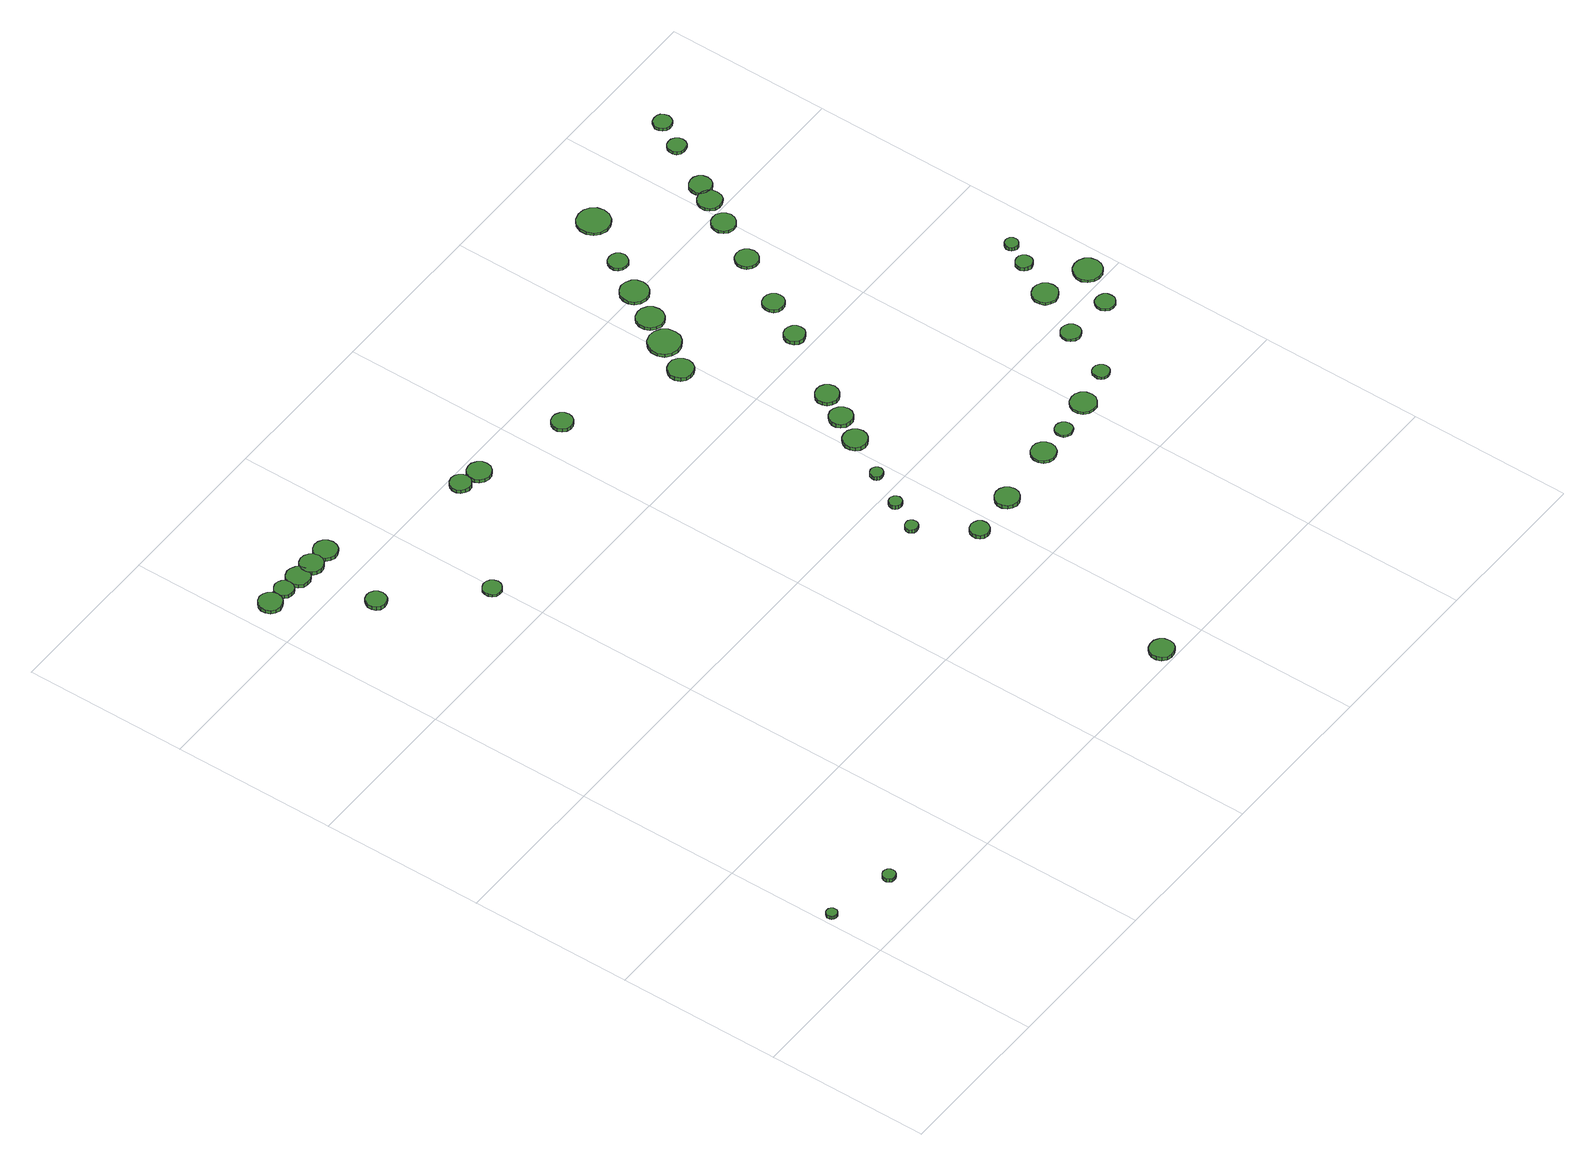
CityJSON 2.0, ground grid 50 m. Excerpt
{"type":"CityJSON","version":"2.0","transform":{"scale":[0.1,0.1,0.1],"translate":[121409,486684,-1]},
"CityObjects":{
"tree1":{"type":"SolitaryVegetationObject","attributes":{"function":"something"},"geometry":[{"type":"MultiSurface","lod":"1","boundaries":[[[0,1,2,3,4,5,6,7,8,9,10,11,12,13,14]],[[15,16,17,18,19,20,21,22,23,24,25,26,27,28,29]],[[0,29,28,1]],[[1,28,27,2]],[[2,27,26,3]],[[3,26,25,4]],[[4,25,24,5]],[[5,24,23,6]],[[6,23,22,7]],[[7,22,21,8]],[[8,21,20,9]],[[9,20,19,10]],[[10,19,18,11]],[[11,18,17,12]],[[12,17,16,13]],[[13,16,15,14]],[[14,15,29,0]]]}]},
"tree2":{"type":"SolitaryVegetationObject","attributes":{"function":"something"},"geometry":[{"type":"MultiSurface","lod":"1","boundaries":[[[30,31,32,33,34,35,36,37,38,39,40,41,42,43,44]],[[45,46,47,48,49,50,51,52,53,54,55,56,57,58,59]],[[30,59,58,31]],[[31,58,57,32]],[[32,57,56,33]],[[33,56,55,34]],[[34,55,54,35]],[[35,54,53,36]],[[36,53,52,37]],[[37,52,51,38]],[[38,51,50,39]],[[39,50,49,40]],[[40,49,48,41]],[[41,48,47,42]],[[42,47,46,43]],[[43,46,45,44]],[[44,45,59,30]]]}]},
"tree3":{"type":"SolitaryVegetationObject","attributes":{"function":"something"},"geometry":[{"type":"MultiSurface","lod":"1","boundaries":[[[60,61,62,63,64,65,66,67,68,69,70,71,72,73,74]],[[75,76,77,78,79,80,81,82,83,84,85,86,87,88,89]],[[60,89,88,61]],[[61,88,87,62]],[[62,87,86,63]],[[63,86,85,64]],[[64,85,84,65]],[[65,84,83,66]],[[66,83,82,67]],[[67,82,81,68]],[[68,81,80,69]],[[69,80,79,70]],[[70,79,78,71]],[[71,78,77,72]],[[72,77,76,73]],[[73,76,75,74]],[[74,75,89,60]]]}]},
"tree4":{"type":"SolitaryVegetationObject","attributes":{"function":"something"},"geometry":[{"type":"MultiSurface","lod":"1","boundaries":[[[90,91,92,93,94,95,96,97,98,99,100,101,102,103,104]],[[105,106,107,108,109,110,111,112,113,114,115,116,117,118,119]],[[90,119,118,91]],[[91,118,117,92]],[[92,117,116,93]],[[93,116,115,94]],[[94,115,114,95]],[[95,114,113,96]],[[96,113,112,97]],[[97,112,111,98]],[[98,111,110,99]],[[99,110,109,100]],[[100,109,108,101]],[[101,108,107,102]],[[102,107,106,103]],[[103,106,105,104]],[[104,105,119,90]]]}]},
"tree5":{"type":"SolitaryVegetationObject","attributes":{"function":"something"},"geometry":[{"type":"MultiSurface","lod":"1","boundaries":[[[120,121,122,123,124,125,126,127,128,129,130,131,132,133,134]],[[135,136,137,138,139,140,141,142,143,144,145,146,147,148,149]],[[120,149,148,121]],[[121,148,147,122]],[[122,147,146,123]],[[123,146,145,124]],[[124,145,144,125]],[[125,144,143,126]],[[126,143,142,127]],[[127,142,141,128]],[[128,141,140,129]],[[129,140,139,130]],[[130,139,138,131]],[[131,138,137,132]],[[132,137,136,133]],[[133,136,135,134]],[[134,135,149,120]]]}]},
"tree6":{"type":"SolitaryVegetationObject","attributes":{"function":"something"},"geometry":[{"type":"MultiSurface","lod":"1","boundaries":[[[150,151,152,153,154,155,156,157,158,159,160,161,162,163,164]],[[165,166,167,168,169,170,171,172,173,174,175,176,177,178,179]],[[150,179,178,151]],[[151,178,177,152]],[[152,177,176,153]],[[153,176,175,154]],[[154,175,174,155]],[[155,174,173,156]],[[156,173,172,157]],[[157,172,171,158]],[[158,171,170,159]],[[159,170,169,160]],[[160,169,168,161]],[[161,168,167,162]],[[162,167,166,163]],[[163,166,165,164]],[[164,165,179,150]]]}]},
"tree7":{"type":"SolitaryVegetationObject","attributes":{"function":"something"},"geometry":[{"type":"MultiSurface","lod":"1","boundaries":[[[180,181,182,183,184,185,186,187,188,189,190,191,192,193,194]],[[195,196,197,198,199,200,201,202,203,204,205,206,207,208,209]],[[180,209,208,181]],[[181,208,207,182]],[[182,207,206,183]],[[183,206,205,184]],[[184,205,204,185]],[[185,204,203,186]],[[186,203,202,187]],[[187,202,201,188]],[[188,201,200,189]],[[189,200,199,190]],[[190,199,198,191]],[[191,198,197,192]],[[192,197,196,193]],[[193,196,195,194]],[[194,195,209,180]]]}]},
"tree8":{"type":"SolitaryVegetationObject","attributes":{"function":"something"},"geometry":[{"type":"MultiSurface","lod":"1","boundaries":[[[210,211,212,213,214,215,216,217,218,219,220,221,222,223,224]],[[225,226,227,228,229,230,231,232,233,234,235,236,237,238,239]],[[210,239,238,211]],[[211,238,237,212]],[[212,237,236,213]],[[213,236,235,214]],[[214,235,234,215]],[[215,234,233,216]],[[216,233,232,217]],[[217,232,231,218]],[[218,231,230,219]],[[219,230,229,220]],[[220,229,228,221]],[[221,228,227,222]],[[222,227,226,223]],[[223,226,225,224]],[[224,225,239,210]]]}]},
"tree9":{"type":"SolitaryVegetationObject","attributes":{"function":"something"},"geometry":[{"type":"MultiSurface","lod":"1","boundaries":[[[240,241,242,243,244,245,246,247,248,249,250,251,252,253,254]],[[255,256,257,258,259,260,261,262,263,264,265,266,267,268,269]],[[240,269,268,241]],[[241,268,267,242]],[[242,267,266,243]],[[243,266,265,244]],[[244,265,264,245]],[[245,264,263,246]],[[246,263,262,247]],[[247,262,261,248]],[[248,261,260,249]],[[249,260,259,250]],[[250,259,258,251]],[[251,258,257,252]],[[252,257,256,253]],[[253,256,255,254]],[[254,255,269,240]]]}]},
"tree10":{"type":"SolitaryVegetationObject","attributes":{"function":"something"},"geometry":[{"type":"MultiSurface","lod":"1","boundaries":[[[270,271,272,273,274,275,276,277,278,279,280,281,282,283,284]],[[285,286,287,288,289,290,291,292,293,294,295,296,297,298,299]],[[270,299,298,271]],[[271,298,297,272]],[[272,297,296,273]],[[273,296,295,274]],[[274,295,294,275]],[[275,294,293,276]],[[276,293,292,277]],[[277,292,291,278]],[[278,291,290,279]],[[279,290,289,280]],[[280,289,288,281]],[[281,288,287,282]],[[282,287,286,283]],[[283,286,285,284]],[[284,285,299,270]]]}]},
"tree11":{"type":"SolitaryVegetationObject","attributes":{"function":"something"},"geometry":[{"type":"MultiSurface","lod":"1","boundaries":[[[300,301,302,303,304,305,306,307,308,309,310,311,312,313,314]],[[315,316,317,318,319,320,321,322,323,324,325,326,327,328,329]],[[300,329,328,301]],[[301,328,327,302]],[[302,327,326,303]],[[303,326,325,304]],[[304,325,324,305]],[[305,324,323,306]],[[306,323,322,307]],[[307,322,321,308]],[[308,321,320,309]],[[309,320,319,310]],[[310,319,318,311]],[[311,318,317,312]],[[312,317,316,313]],[[313,316,315,314]],[[314,315,329,300]]]}]},
"tree12":{"type":"SolitaryVegetationObject","attributes":{"function":"something"},"geometry":[{"type":"MultiSurface","lod":"1","boundaries":[[[330,331,332,333,334,335,336,337,338,339,340,341,342,343,344]],[[345,346,347,348,349,350,351,352,353,354,355,356,357,358,359]],[[330,359,358,331]],[[331,358,357,332]],[[332,357,356,333]],[[333,356,355,334]],[[334,355,354,335]],[[335,354,353,336]],[[336,353,352,337]],[[337,352,351,338]],[[338,351,350,339]],[[339,350,349,340]],[[340,349,348,341]],[[341,348,347,342]],[[342,347,346,343]],[[343,346,345,344]],[[344,345,359,330]]]}]},
"tree13":{"type":"SolitaryVegetationObject","attributes":{"function":"something"},"geometry":[{"type":"MultiSurface","lod":"1","boundaries":[[[360,361,362,363,364,365,366,367,368,369,370,371,372,373,374]],[[375,376,377,378,379,380,381,382,383,384,385,386,387,388,389]],[[360,389,388,361]],[[361,388,387,362]],[[362,387,386,363]],[[363,386,385,364]],[[364,385,384,365]],[[365,384,383,366]],[[366,383,382,367]],[[367,382,381,368]],[[368,381,380,369]],[[369,380,379,370]],[[370,379,378,371]],[[371,378,377,372]],[[372,377,376,373]],[[373,376,375,374]],[[374,375,389,360]]]}]},
"tree14":{"type":"SolitaryVegetationObject","attributes":{"function":"something"},"geometry":[{"type":"MultiSurface","lod":"1","boundaries":[[[390,391,392,393,394,395,396,397,398,399,400,401,402,403,404]],[[405,406,407,408,409,410,411,412,413,414,415,416,417,418,419]],[[390,419,418,391]],[[391,418,417,392]],[[392,417,416,393]],[[393,416,415,394]],[[394,415,414,395]],[[395,414,413,396]],[[396,413,412,397]],[[397,412,411,398]],[[398,411,410,399]],[[399,410,409,400]],[[400,409,408,401]],[[401,408,407,402]],[[402,407,406,403]],[[403,406,405,404]],[[404,405,419,390]]]}]},
"tree15":{"type":"SolitaryVegetationObject","attributes":{"function":"something"},"geometry":[{"type":"MultiSurface","lod":"1","boundaries":[[[420,421,422,423,424,425,426,427,428,429,430,431,432,433,434]],[[435,436,437,438,439,440,441,442,443,444,445,446,447,448,449]],[[420,449,448,421]],[[421,448,447,422]],[[422,447,446,423]],[[423,446,445,424]],[[424,445,444,425]],[[425,444,443,426]],[[426,443,442,427]],[[427,442,441,428]],[[428,441,440,429]],[[429,440,439,430]],[[430,439,438,431]],[[431,438,437,432]],[[432,437,436,433]],[[433,436,435,434]],[[434,435,449,420]]]}]},
"tree16":{"type":"SolitaryVegetationObject","attributes":{"function":"something"},"geometry":[{"type":"MultiSurface","lod":"1","boundaries":[[[450,451,452,453,454,455,456,457,458,459,460,461,462,463,464]],[[465,466,467,468,469,470,471,472,473,474,475,476,477,478,479]],[[450,479,478,451]],[[451,478,477,452]],[[452,477,476,453]],[[453,476,475,454]],[[454,475,474,455]],[[455,474,473,456]],[[456,473,472,457]],[[457,472,471,458]],[[458,471,470,459]],[[459,470,469,460]],[[460,469,468,461]],[[461,468,467,462]],[[462,467,466,463]],[[463,466,465,464]],[[464,465,479,450]]]}]},
"tree17":{"type":"SolitaryVegetationObject","attributes":{"function":"something"},"geometry":[{"type":"MultiSurface","lod":"1","boundaries":[[[480,481,482,483,484,485,486,487,488,489,490,491,492,493,494]],[[495,496,497,498,499,500,501,502,503,504,505,506,507,508,509]],[[480,509,508,481]],[[481,508,507,482]],[[482,507,506,483]],[[483,506,505,484]],[[484,505,504,485]],[[485,504,503,486]],[[486,503,502,487]],[[487,502,501,488]],[[488,501,500,489]],[[489,500,499,490]],[[490,499,498,491]],[[491,498,497,492]],[[492,497,496,493]],[[493,496,495,494]],[[494,495,509,480]]]}]},
"tree18":{"type":"SolitaryVegetationObject","attributes":{"function":"something"},"geometry":[{"type":"MultiSurface","lod":"1","boundaries":[[[510,511,512,513,514,515,516,517,518,519,520,521,522,523,524]],[[525,526,527,528,529,530,531,532,533,534,535,536,537,538,539]],[[510,539,538,511]],[[511,538,537,512]],[[512,537,536,513]],[[513,536,535,514]],[[514,535,534,515]],[[515,534,533,516]],[[516,533,532,517]],[[517,532,531,518]],[[518,531,530,519]],[[519,530,529,520]],[[520,529,528,521]],[[521,528,527,522]],[[522,527,526,523]],[[523,526,525,524]],[[524,525,539,510]]]}]},
"tree19":{"type":"SolitaryVegetationObject","attributes":{"function":"something"},"geometry":[{"type":"MultiSurface","lod":"1","boundaries":[[[540,541,542,543,544,545,546,547,548,549,550,551,552,553,554]],[[555,556,557,558,559,560,561,562,563,564,565,566,567,568,569]],[[540,569,568,541]],[[541,568,567,542]],[[542,567,566,543]],[[543,566,565,544]],[[544,565,564,545]],[[545,564,563,546]],[[546,563,562,547]],[[547,562,561,548]],[[548,561,560,549]],[[549,560,559,550]],[[550,559,558,551]],[[551,558,557,552]],[[552,557,556,553]],[[553,556,555,554]],[[554,555,569,540]]]}]},
"tree20":{"type":"SolitaryVegetationObject","attributes":{"function":"something"},"geometry":[{"type":"MultiSurface","lod":"1","boundaries":[[[570,571,572,573,574,575,576,577,578,579,580,581,582,583,584]],[[585,586,587,588,589,590,591,592,593,594,595,596,597,598,599]],[[570,599,598,571]],[[571,598,597,572]],[[572,597,596,573]],[[573,596,595,574]],[[574,595,594,575]],[[575,594,593,576]],[[576,593,592,577]],[[577,592,591,578]],[[578,591,590,579]],[[579,590,589,580]],[[580,589,588,581]],[[581,588,587,582]],[[582,587,586,583]],[[583,586,585,584]],[[584,585,599,570]]]}]},
"tree21":{"type":"SolitaryVegetationObject","attributes":{"function":"something"},"geometry":[{"type":"MultiSurface","lod":"1","boundaries":[[[600,601,602,603,604,605,606,607,608,609,610,611,612,613,614]],[[615,616,617,618,619,620,621,622,623,624,625,626,627,628,629]],[[600,629,628,601]],[[601,628,627,602]],[[602,627,626,603]],[[603,626,625,604]],[[604,625,624,605]],[[605,624,623,606]],[[606,623,622,607]],[[607,622,621,608]],[[608,621,620,609]],[[609,620,619,610]],[[610,619,618,611]],[[611,618,617,612]],[[612,617,616,613]],[[613,616,615,614]],[[614,615,629,600]]]}]},
"tree22":{"type":"SolitaryVegetationObject","attributes":{"function":"something"},"geometry":[{"type":"MultiSurface","lod":"1","boundaries":[[[630,631,632,633,634,635,636,637,638,639,640,641,642,643,644]],[[645,646,647,648,649,650,651,652,653,654,655,656,657,658,659]],[[630,659,658,631]],[[631,658,657,632]],[[632,657,656,633]],[[633,656,655,634]],[[634,655,654,635]],[[635,654,653,636]],[[636,653,652,637]],[[637,652,651,638]],[[638,651,650,639]],[[639,650,649,640]],[[640,649,648,641]],[[641,648,647,642]],[[642,647,646,643]],[[643,646,645,644]],[[644,645,659,630]]]}]},
"tree23":{"type":"SolitaryVegetationObject","attributes":{"function":"something"},"geometry":[{"type":"MultiSurface","lod":"1","boundaries":[[[660,661,662,663,664,665,666,667,668,669,670,671,672,673,674]],[[675,676,677,678,679,680,681,682,683,684,685,686,687,688,689]],[[660,689,688,661]],[[661,688,687,662]],[[662,687,686,663]],[[663,686,685,664]],[[664,685,684,665]],[[665,684,683,666]],[[666,683,682,667]],[[667,682,681,668]],[[668,681,680,669]],[[669,680,679,670]],[[670,679,678,671]],[[671,678,677,672]],[[672,677,676,673]],[[673,676,675,674]],[[674,675,689,660]]]}]},
"tree24":{"type":"SolitaryVegetationObject","attributes":{"function":"something"},"geometry":[{"type":"MultiSurface","lod":"1","boundaries":[[[690,691,692,693,694,695,696,697,698,699,700,701,702,703,704]],[[705,706,707,708,709,710,711,712,713,714,715,716,717,718,719]],[[690,719,718,691]],[[691,718,717,692]],[[692,717,716,693]],[[693,716,715,694]],[[694,715,714,695]],[[695,714,713,696]],[[696,713,712,697]],[[697,712,711,698]],[[698,711,710,699]],[[699,710,709,700]],[[700,709,708,701]],[[701,708,707,702]],[[702,707,706,703]],[[703,706,705,704]],[[704,705,719,690]]]}]},
"tree25":{"type":"SolitaryVegetationObject","attributes":{"function":"something"},"geometry":[{"type":"MultiSurface","lod":"1","boundaries":[[[720,721,722,723,724,725,726,727,728,729,730,731,732,733,734]],[[735,736,737,738,739,740,741,742,743,744,745,746,747,748,749]],[[720,749,748,721]],[[721,748,747,722]],[[722,747,746,723]],[[723,746,745,724]],[[724,745,744,725]],[[725,744,743,726]],[[726,743,742,727]],[[727,742,741,728]],[[728,741,740,729]],[[729,740,739,730]],[[730,739,738,731]],[[731,738,737,732]],[[732,737,736,733]],[[733,736,735,734]],[[734,735,749,720]]]}]},
"tree26":{"type":"SolitaryVegetationObject","attributes":{"function":"something"},"geometry":[{"type":"MultiSurface","lod":"1","boundaries":[[[750,751,752,753,754,755,756,757,758,759,760,761,762,763,764]],[[765,766,767,768,769,770,771,772,773,774,775,776,777,778,779]],[[750,779,778,751]],[[751,778,777,752]],[[752,777,776,753]],[[753,776,775,754]],[[754,775,774,755]],[[755,774,773,756]],[[756,773,772,757]],[[757,772,771,758]],[[758,771,770,759]],[[759,770,769,760]],[[760,769,768,761]],[[761,768,767,762]],[[762,767,766,763]],[[763,766,765,764]],[[764,765,779,750]]]}]},
"tree27":{"type":"SolitaryVegetationObject","attributes":{"function":"something"},"geometry":[{"type":"MultiSurface","lod":"1","boundaries":[[[780,781,782,783,784,785,786,787,788,789,790,791,792,793,794]],[[795,796,797,798,799,800,801,802,803,804,805,806,807,808,809]],[[780,809,808,781]],[[781,808,807,782]],[[782,807,806,783]],[[783,806,805,784]],[[784,805,804,785]],[[785,804,803,786]],[[786,803,802,787]],[[787,802,801,788]],[[788,801,800,789]],[[789,800,799,790]],[[790,799,798,791]],[[791,798,797,792]],[[792,797,796,793]],[[793,796,795,794]],[[794,795,809,780]]]}]},
"tree28":{"type":"SolitaryVegetationObject","attributes":{"function":"something"},"geometry":[{"type":"MultiSurface","lod":"1","boundaries":[[[810,811,812,813,814,815,816,817,818,819,820,821,822,823,824]],[[825,826,827,828,829,830,831,832,833,834,835,836,837,838,839]],[[810,839,838,811]],[[811,838,837,812]],[[812,837,836,813]],[[813,836,835,814]],[[814,835,834,815]],[[815,834,833,816]],[[816,833,832,817]],[[817,832,831,818]],[[818,831,830,819]],[[819,830,829,820]],[[820,829,828,821]],[[821,828,827,822]],[[822,827,826,823]],[[823,826,825,824]],[[824,825,839,810]]]}]},
"tree29":{"type":"SolitaryVegetationObject","attributes":{"function":"something"},"geometry":[{"type":"MultiSurface","lod":"1","boundaries":[[[840,841,842,843,844,845,846,847,848,849,850,851,852,853,854]],[[855,856,857,858,859,860,861,862,863,864,865,866,867,868,869]],[[840,869,868,841]],[[841,868,867,842]],[[842,867,866,843]],[[843,866,865,844]],[[844,865,864,845]],[[845,864,863,846]],[[846,863,862,847]],[[847,862,861,848]],[[848,861,860,849]],[[849,860,859,850]],[[850,859,858,851]],[[851,858,857,852]],[[852,857,856,853]],[[853,856,855,854]],[[854,855,869,840]]]}]},
"tree30":{"type":"SolitaryVegetationObject","attributes":{"function":"something"},"geometry":[{"type":"MultiSurface","lod":"1","boundaries":[[[870,871,872,873,874,875,876,877,878,879,880,881,882,883,884]],[[885,886,887,888,889,890,891,892,893,894,895,896,897,898,899]],[[870,899,898,871]],[[871,898,897,872]],[[872,897,896,873]],[[873,896,895,874]],[[874,895,894,875]],[[875,894,893,876]],[[876,893,892,877]],[[877,892,891,878]],[[878,891,890,879]],[[879,890,889,880]],[[880,889,888,881]],[[881,888,887,882]],[[882,887,886,883]],[[883,886,885,884]],[[884,885,899,870]]]}]},
"tree31":{"type":"SolitaryVegetationObject","attributes":{"function":"something"},"geometry":[{"type":"MultiSurface","lod":"1","boundaries":[[[900,901,902,903,904,905,906,907,908,909,910,911,912,913,914]],[[915,916,917,918,919,920,921,922,923,924,925,926,927,928,929]],[[900,929,928,901]],[[901,928,927,902]],[[902,927,926,903]],[[903,926,925,904]],[[904,925,924,905]],[[905,924,923,906]],[[906,923,922,907]],[[907,922,921,908]],[[908,921,920,909]],[[909,920,919,910]],[[910,919,918,911]],[[911,918,917,912]],[[912,917,916,913]],[[913,916,915,914]],[[914,915,929,900]]]}]},
"tree32":{"type":"SolitaryVegetationObject","attributes":{"function":"something"},"geometry":[{"type":"MultiSurface","lod":"1","boundaries":[[[930,931,932,933,934,935,936,937,938,939,940,941,942,943,944]],[[945,946,947,948,949,950,951,952,953,954,955,956,957,958,959]],[[930,959,958,931]],[[931,958,957,932]],[[932,957,956,933]],[[933,956,955,934]],[[934,955,954,935]],[[935,954,953,936]],[[936,953,952,937]],[[937,952,951,938]],[[938,951,950,939]],[[939,950,949,940]],[[940,949,948,941]],[[941,948,947,942]],[[942,947,946,943]],[[943,946,945,944]],[[944,945,959,930]]]}]},
"tree33":{"type":"SolitaryVegetationObject","attributes":{"function":"something"},"geometry":[{"type":"MultiSurface","lod":"1","boundaries":[[[960,961,962,963,964,965,966,967,968,969,970,971,972,973,974]],[[975,976,977,978,979,980,981,982,983,984,985,986,987,988,989]],[[960,989,988,961]],[[961,988,987,962]],[[962,987,986,963]],[[963,986,985,964]],[[964,985,984,965]],[[965,984,983,966]],[[966,983,982,967]],[[967,982,981,968]],[[968,981,980,969]],[[969,980,979,970]],[[970,979,978,971]],[[971,978,977,972]],[[972,977,976,973]],[[973,976,975,974]],[[974,975,989,960]]]}]},
"tree34":{"type":"SolitaryVegetationObject","attributes":{"function":"something"},"geometry":[{"type":"MultiSurface","lod":"1","boundaries":[[[990,991,992,993,994,995,996,997,998,999,1000,1001,1002,1003,1004]],[[1005,1006,1007,1008,1009,1010,1011,1012,1013,1014,1015,1016,1017,1018,1019]],[[990,1019,1018,991]],[[991,1018,1017,992]],[[992,1017,1016,993]],[[993,1016,1015,994]],[[994,1015,1014,995]],[[995,1014,1013,996]],[[996,1013,1012,997]],[[997,1012,1011,998]],[[998,1011,1010,999]],[[999,1010,1009,1000]],[[1000,1009,1008,1001]],[[1001,1008,1007,1002]],[[1002,1007,1006,1003]],[[1003,1006,1005,1004]],[[1004,1005,1019,990]]]}]},
"tree35":{"type":"SolitaryVegetationObject","attributes":{"function":"something"},"geometry":[{"type":"MultiSurface","lod":"1","boundaries":[[[1020,1021,1022,1023,1024,1025,1026,1027,1028,1029,1030,1031,1032,1033,1034]],[[1035,1036,1037,1038,1039,1040,1041,1042,1043,1044,1045,1046,1047,1048,1049]],[[1020,1049,1048,1021]],[[1021,1048,1047,1022]],[[1022,1047,1046,1023]],[[1023,1046,1045,1024]],[[1024,1045,1044,1025]],[[1025,1044,1043,1026]],[[1026,1043,1042,1027]],[[1027,1042,1041,1028]],[[1028,1041,1040,1029]],[[1029,1040,1039,1030]],[[1030,1039,1038,1031]],[[1031,1038,1037,1032]],[[1032,1037,1036,1033]],[[1033,1036,1035,1034]],[[1034,1035,1049,1020]]]}]},
"tree36":{"type":"SolitaryVegetationObject","attributes":{"function":"something"},"geometry":[{"type":"MultiSurface","lod":"1","boundaries":[[[1050,1051,1052,1053,1054,1055,1056,1057,1058,1059,1060,1061,1062,1063,1064]],[[1065,1066,1067,1068,1069,1070,1071,1072,1073,1074,1075,1076,1077,1078,1079]],[[1050,1079,1078,1051]],[[1051,1078,1077,1052]],[[1052,1077,1076,1053]],[[1053,1076,1075,1054]],[[1054,1075,1074,1055]],[[1055,1074,1073,1056]],[[1056,1073,1072,1057]],[[1057,1072,1071,1058]],[[1058,1071,1070,1059]],[[1059,1070,1069,1060]],[[1060,1069,1068,1061]],[[1061,1068,1067,1062]],[[1062,1067,1066,1063]],[[1063,1066,1065,1064]],[[1064,1065,1079,1050]]]}]},
"tree37":{"type":"SolitaryVegetationObject","attributes":{"function":"something"},"geometry":[{"type":"MultiSurface","lod":"1","boundaries":[[[1080,1081,1082,1083,1084,1085,1086,1087,1088,1089,1090,1091,1092,1093,1094]],[[1095,1096,1097,1098,1099,1100,1101,1102,1103,1104,1105,1106,1107,1108,1109]],[[1080,1109,1108,1081]],[[1081,1108,1107,1082]],[[1082,1107,1106,1083]],[[1083,1106,1105,1084]],[[1084,1105,1104,1085]],[[1085,1104,1103,1086]],[[1086,1103,1102,1087]],[[1087,1102,1101,1088]],[[1088,1101,1100,1089]],[[1089,1100,1099,1090]],[[1090,1099,1098,1091]],[[1091,1098,1097,1092]],[[1092,1097,1096,1093]],[[1093,1096,1095,1094]],[[1094,1095,1109,1080]]]}]},
"tree38":{"type":"SolitaryVegetationObject","attributes":{"function":"something"},"geometry":[{"type":"MultiSurface","lod":"1","boundaries":[[[1110,1111,1112,1113,1114,1115,1116,1117,1118,1119,1120,1121,1122,1123,1124]],[[1125,1126,1127,1128,1129,1130,1131,1132,1133,1134,1135,1136,1137,1138,1139]],[[1110,1139,1138,1111]],[[1111,1138,1137,1112]],[[1112,1137,1136,1113]],[[1113,1136,1135,1114]],[[1114,1135,1134,1115]],[[1115,1134,1133,1116]],[[1116,1133,1132,1117]],[[1117,1132,1131,1118]],[[1118,1131,1130,1119]],[[1119,1130,1129,1120]],[[1120,1129,1128,1121]],[[1121,1128,1127,1122]],[[1122,1127,1126,1123]],[[1123,1126,1125,1124]],[[1124,1125,1139,1110]]]}]},
"tree39":{"type":"SolitaryVegetationObject","attributes":{"function":"something"},"geometry":[{"type":"MultiSurface","lod":"1","boundaries":[[[1140,1141,1142,1143,1144,1145,1146,1147,1148,1149,1150,1151,1152,1153,1154]],[[1155,1156,1157,1158,1159,1160,1161,1162,1163,1164,1165,1166,1167,1168,1169]],[[1140,1169,1168,1141]],[[1141,1168,1167,1142]],[[1142,1167,1166,1143]],[[1143,1166,1165,1144]],[[1144,1165,1164,1145]],[[1145,1164,1163,1146]],[[1146,1163,1162,1147]],[[1147,1162,1161,1148]],[[1148,1161,1160,1149]],[[1149,1160,1159,1150]],[[1150,1159,1158,1151]],[[1151,1158,1157,1152]],[[1152,1157,1156,1153]],[[1153,1156,1155,1154]],[[1154,1155,1169,1140]]]}]},
"tree40":{"type":"SolitaryVegetationObject","attributes":{"function":"something"},"geometry":[{"type":"MultiSurface","lod":"1","boundaries":[[[1170,1171,1172,1173,1174,1175,1176,1177,1178,1179,1180,1181,1182,1183,1184]],[[1185,1186,1187,1188,1189,1190,1191,1192,1193,1194,1195,1196,1197,1198,1199]],[[1170,1199,1198,1171]],[[1171,1198,1197,1172]],[[1172,1197,1196,1173]],[[1173,1196,1195,1174]],[[1174,1195,1194,1175]],[[1175,1194,1193,1176]],[[1176,1193,1192,1177]],[[1177,1192,1191,1178]],[[1178,1191,1190,1179]],[[1179,1190,1189,1180]],[[1180,1189,1188,1181]],[[1181,1188,1187,1182]],[[1182,1187,1186,1183]],[[1183,1186,1185,1184]],[[1184,1185,1199,1170]]]}]},
"tree41":{"type":"SolitaryVegetationObject","attributes":{"function":"something"},"geometry":[{"type":"MultiSurface","lod":"1","boundaries":[[[1200,1201,1202,1203,1204,1205,1206,1207,1208,1209,1210,1211,1212,1213,1214]],[[1215,1216,1217,1218,1219,1220,1221,1222,1223,1224,1225,1226,1227,1228,1229]],[[1200,1229,1228,1201]],[[1201,1228,1227,1202]],[[1202,1227,1226,1203]],[[1203,1226,1225,1204]],[[1204,1225,1224,1205]],[[1205,1224,1223,1206]],[[1206,1223,1222,1207]],[[1207,1222,1221,1208]],[[1208,1221,1220,1209]],[[1209,1220,1219,1210]],[[1210,1219,1218,1211]],[[1211,1218,1217,1212]],[[1212,1217,1216,1213]],[[1213,1216,1215,1214]],[[1214,1215,1229,1200]]]}]},
"tree42":{"type":"SolitaryVegetationObject","attributes":{"function":"something"},"geometry":[{"type":"MultiSurface","lod":"1","boundaries":[[[1230,1231,1232,1233,1234,1235,1236,1237,1238,1239,1240,1241,1242,1243,1244]],[[1245,1246,1247,1248,1249,1250,1251,1252,1253,1254,1255,1256,1257,1258,1259]],[[1230,1259,1258,1231]],[[1231,1258,1257,1232]],[[1232,1257,1256,1233]],[[1233,1256,1255,1234]],[[1234,1255,1254,1235]],[[1235,1254,1253,1236]],[[1236,1253,1252,1237]],[[1237,1252,1251,1238]],[[1238,1251,1250,1239]],[[1239,1250,1249,1240]],[[1240,1249,1248,1241]],[[1241,1248,1247,1242]],[[1242,1247,1246,1243]],[[1243,1246,1245,1244]],[[1244,1245,1259,1230]]]}]},
"tree43":{"type":"SolitaryVegetationObject","attributes":{"function":"something"},"geometry":[{"type":"MultiSurface","lod":"1","boundaries":[[[1260,1261,1262,1263,1264,1265,1266,1267,1268,1269,1270,1271,1272,1273,1274]],[[1275,1276,1277,1278,1279,1280,1281,1282,1283,1284,1285,1286,1287,1288,1289]],[[1260,1289,1288,1261]],[[1261,1288,1287,1262]],[[1262,1287,1286,1263]],[[1263,1286,1285,1264]],[[1264,1285,1284,1265]],[[1265,1284,1283,1266]],[[1266,1283,1282,1267]],[[1267,1282,1281,1268]],[[1268,1281,1280,1269]],[[1269,1280,1279,1270]],[[1270,1279,1278,1271]],[[1271,1278,1277,1272]],[[1272,1277,1276,1273]],[[1273,1276,1275,1274]],[[1274,1275,1289,1260]]]}]},
"tree44":{"type":"SolitaryVegetationObject","attributes":{"function":"something"},"geometry":[{"type":"MultiSurface","lod":"1","boundaries":[[[1290,1291,1292,1293,1294,1295,1296,1297,1298,1299,1300,1301,1302,1303,1304]],[[1305,1306,1307,1308,1309,1310,1311,1312,1313,1314,1315,1316,1317,1318,1319]],[[1290,1319,1318,1291]],[[1291,1318,1317,1292]],[[1292,1317,1316,1293]],[[1293,1316,1315,1294]],[[1294,1315,1314,1295]],[[1295,1314,1313,1296]],[[1296,1313,1312,1297]],[[1297,1312,1311,1298]],[[1298,1311,1310,1299]],[[1299,1310,1309,1300]],[[1300,1309,1308,1301]],[[1301,1308,1307,1302]],[[1302,1307,1306,1303]],[[1303,1306,1305,1304]],[[1304,1305,1319,1290]]]}]},
"tree45":{"type":"SolitaryVegetationObject","attributes":{"function":"something"},"geometry":[{"type":"MultiSurface","lod":"1","boundaries":[[[1320,1321,1322,1323,1324,1325,1326,1327,1328,1329,1330,1331,1332,1333,1334]],[[1335,1336,1337,1338,1339,1340,1341,1342,1343,1344,1345,1346,1347,1348,1349]],[[1320,1349,1348,1321]],[[1321,1348,1347,1322]],[[1322,1347,1346,1323]],[[1323,1346,1345,1324]],[[1324,1345,1344,1325]],[[1325,1344,1343,1326]],[[1326,1343,1342,1327]],[[1327,1342,1341,1328]],[[1328,1341,1340,1329]],[[1329,1340,1339,1330]],[[1330,1339,1338,1331]],[[1331,1338,1337,1332]],[[1332,1337,1336,1333]],[[1333,1336,1335,1334]],[[1334,1335,1349,1320]]]}]}
},
"vertices":[
[38,178,31],[37,185,31],[33,191,31],[27,194,31],[20,195,31],[14,193,31],[9,188,31],[6,182,31],[6,175,31],[9,169,31],[14,164,31],[20,162,31],[27,163,31],[33,166,31],[37,172,31],[37,172,19],[33,166,19],[27,163,19],[20,162,19],[14,164,19],[9,169,19],[6,175,19],[6,182,19],[9,188,19],[14,193,19],[20,195,19],[27,194,19],[33,191,19],[37,185,19],[38,178,19],
[256,140,24],[254,148,24],[249,155,24],[242,159,24],[234,160,24],[227,157,24],[221,152,24],[217,144,24],[217,136,24],[221,129,24],[227,123,24],[234,121,24],[242,122,24],[249,126,24],[254,132,24],[254,132,12],[249,126,12],[242,122,12],[234,121,12],[227,123,12],[221,129,12],[217,136,12],[217,144,12],[221,152,12],[227,157,12],[234,160,12],[242,159,12],[249,155,12],[254,148,12],[256,140,12],
[120,2116,27],[117,2131,27],[108,2143,27],[95,2150,27],[81,2152,27],[67,2147,27],[56,2137,27],[50,2124,27],[50,2109,27],[56,2095,27],[67,2086,27],[81,2081,27],[95,2083,27],[108,2090,27],[117,2102,27],[117,2102,14],[108,2090,14],[95,2083,14],[81,2081,14],[67,2086,14],[56,2095,14],[50,2109,14],[50,2124,14],[56,2137,14],[67,2147,14],[81,2152,14],[95,2150,14],[108,2143,14],[117,2131,14],[120,2116,14],
[178,2117,25],[176,2129,25],[168,2139,25],[158,2145,25],[146,2146,25],[135,2142,25],[126,2134,25],[121,2123,25],[121,2111,25],[126,2100,25],[135,2092,25],[146,2088,25],[158,2089,25],[168,2095,25],[176,2105,25],[176,2105,13],[168,2095,13],[158,2089,13],[146,2088,13],[135,2092,13],[126,2100,13],[121,2111,13],[121,2123,13],[126,2134,13],[135,2142,13],[146,2146,13],[158,2145,13],[168,2139,13],[176,2129,13],[178,2117,13],
[295,1889,23],[292,1902,23],[285,1912,23],[274,1919,23],[261,1920,23],[248,1916,23],[239,1907,23],[234,1896,23],[234,1883,23],[239,1871,23],[248,1862,23],[261,1858,23],[274,1860,23],[285,1866,23],[292,1877,23],[292,1877,11],[285,1866,11],[274,1860,11],[261,1858,11],[248,1862,11],[239,1871,11],[234,1883,11],[234,1896,11],[239,1907,11],[248,1916,11],[261,1920,11],[274,1919,11],[285,1912,11],[292,1902,11],[295,1889,11],
[246,2113,24],[243,2128,24],[234,2140,24],[221,2147,24],[207,2149,24],[193,2144,24],[182,2134,24],[176,2121,24],[176,2106,24],[182,2092,24],[193,2082,24],[207,2078,24],[221,2079,24],[234,2087,24],[243,2099,24],[243,2099,12],[234,2087,12],[221,2079,12],[207,2078,12],[193,2082,12],[182,2092,12],[176,2106,12],[176,2121,12],[182,2134,12],[193,2144,12],[207,2149,12],[221,2147,12],[234,2140,12],[243,2128,12],[246,2113,12],
[306,2112,25],[303,2126,25],[294,2138,25],[281,2145,25],[267,2147,25],[253,2142,25],[242,2133,25],[236,2119,25],[236,2104,25],[242,2091,25],[253,2081,25],[267,2076,25],[281,2078,25],[294,2085,25],[303,2097,25],[303,2097,12],[294,2085,12],[281,2078,12],[267,2076,12],[253,2081,12],[242,2091,12],[236,2104,12],[236,2119,12],[242,2133,12],[253,2142,12],[267,2147,12],[281,2145,12],[294,2138,12],[303,2126,12],[306,2112,12],
[372,2112,23],[369,2127,23],[361,2139,23],[348,2146,23],[333,2148,23],[319,2143,23],[308,2133,23],[302,2120,23],[302,2105,23],[308,2092,23],[319,2082,23],[333,2077,23],[348,2079,23],[361,2086,23],[369,2098,23],[369,2098,11],[361,2086,11],[348,2079,11],[333,2077,11],[319,2082,11],[308,2092,11],[302,2105,11],[302,2120,11],[308,2133,11],[319,2143,11],[333,2148,11],[348,2146,11],[361,2139,11],[369,2127,11],[372,2112,11],
[520,1662,16],[517,1673,16],[510,1683,16],[500,1689,16],[488,1690,16],[477,1686,16],[468,1678,16],[464,1668,16],[464,1656,16],[468,1645,16],[477,1637,16],[488,1634,16],[500,1635,16],[510,1641,16],[517,1650,16],[517,1650,7],[510,1641,7],[500,1635,7],[488,1634,7],[477,1637,7],[468,1645,7],[464,1656,7],[464,1668,7],[468,1678,7],[477,1686,7],[488,1690,7],[500,1689,7],[510,1683,7],[517,1673,7],[520,1662,7],
[793,1964,19],[791,1976,19],[783,1987,19],[772,1993,19],[759,1995,19],[747,1991,19],[737,1982,19],[732,1970,19],[732,1957,19],[737,1945,19],[747,1937,19],[759,1933,19],[772,1934,19],[783,1941,19],[791,1951,19],[791,1951,7],[783,1941,7],[772,1934,7],[759,1933,7],[747,1937,7],[737,1945,7],[732,1957,7],[732,1970,7],[737,1982,7],[747,1991,7],[759,1995,7],[772,1993,7],[783,1987,7],[791,1976,7],[793,1964,7],
[1407,39,22],[1404,54,22],[1395,66,22],[1382,74,22],[1367,75,22],[1352,71,22],[1341,60,22],[1335,47,22],[1335,32,22],[1341,18,22],[1352,8,22],[1367,3,22],[1382,5,22],[1395,12,22],[1404,24,22],[1404,24,9],[1395,12,9],[1382,5,9],[1367,3,9],[1352,8,9],[1341,18,9],[1335,32,9],[1335,47,9],[1341,60,9],[1352,71,9],[1367,75,9],[1382,74,9],[1395,66,9],[1404,54,9],[1407,39,9],
[864,1949,18],[861,1963,18],[852,1975,18],[839,1983,18],[825,1984,18],[811,1980,18],[800,1970,18],[793,1956,18],[793,1941,18],[800,1928,18],[811,1918,18],[825,1913,18],[839,1915,18],[852,1922,18],[861,1934,18],[861,1934,7],[852,1922,7],[839,1915,7],[825,1913,7],[811,1918,7],[800,1928,7],[793,1941,7],[793,1956,7],[800,1970,7],[811,1980,7],[825,1984,7],[839,1983,7],[852,1975,7],[861,1963,7],[864,1949,7],
[1369,867,22],[1367,875,22],[1363,882,22],[1356,886,22],[1347,886,22],[1340,884,22],[1334,879,22],[1330,871,22],[1330,863,22],[1334,856,22],[1340,850,22],[1347,848,22],[1356,849,22],[1363,853,22],[1367,859,22],[1367,859,10],[1363,853,10],[1356,849,10],[1347,848,10],[1340,850,10],[1334,856,10],[1330,863,10],[1330,871,10],[1334,879,10],[1340,884,10],[1347,886,10],[1356,886,10],[1363,882,10],[1367,875,10],[1369,867,10],
[1475,707,25],[1473,719,25],[1466,729,25],[1455,735,25],[1443,736,25],[1432,732,25],[1423,724,25],[1418,713,25],[1418,701,25],[1423,690,25],[1432,682,25],[1443,678,25],[1455,680,25],[1466,686,25],[1473,696,25],[1473,696,12],[1466,686,12],[1455,680,12],[1443,678,12],[1432,682,12],[1423,690,12],[1418,701,12],[1418,713,12],[1423,724,12],[1432,732,12],[1443,736,12],[1455,735,12],[1466,729,12],[1473,719,12],[1475,707,12],
[1147,1876,18],[1144,1889,18],[1136,1899,18],[1124,1906,18],[1111,1907,18],[1099,1903,18],[1089,1894,18],[1083,1882,18],[1083,1869,18],[1089,1857,18],[1099,1848,18],[1111,1844,18],[1124,1845,18],[1136,1852,18],[1144,1863,18],[1144,1863,7],[1136,1852,7],[1124,1845,7],[1111,1844,7],[1099,1848,7],[1089,1857,7],[1083,1869,7],[1083,1882,7],[1089,1894,7],[1099,1903,7],[1111,1907,7],[1124,1906,7],[1136,1899,7],[1144,1889,7],[1147,1876,7],
[1419,958,20],[1417,966,20],[1412,972,20],[1405,977,20],[1397,977,20],[1389,975,20],[1383,969,20],[1380,962,20],[1380,954,20],[1383,947,20],[1389,941,20],[1397,939,20],[1405,939,20],[1412,943,20],[1417,950,20],[1417,950,7],[1412,943,7],[1405,939,7],[1397,939,7],[1389,941,7],[1383,947,7],[1380,954,7],[1380,962,7],[1383,969,7],[1389,975,7],[1397,977,7],[1405,977,7],[1412,972,7],[1417,966,7],[1419,958,7],
[1479,1064,19],[1477,1072,19],[1472,1079,19],[1465,1083,19],[1457,1084,19],[1449,1081,19],[1443,1076,19],[1440,1068,19],[1440,1060,19],[1443,1053,19],[1449,1047,19],[1457,1045,19],[1465,1046,19],[1472,1050,19],[1477,1056,19],[1477,1056,7],[1472,1050,7],[1465,1046,7],[1457,1045,7],[1449,1047,7],[1443,1053,7],[1440,1060,7],[1440,1068,7],[1443,1076,7],[1449,1081,7],[1457,1084,7],[1465,1083,7],[1472,1079,7],[1477,1072,7],[1479,1064,7],
[1629,721,19],[1626,736,19],[1617,748,19],[1604,755,19],[1589,757,19],[1575,752,19],[1564,742,19],[1557,728,19],[1557,713,19],[1564,699,19],[1575,689,19],[1589,685,19],[1604,686,19],[1617,694,19],[1626,706,19],[1626,706,7],[1617,694,7],[1604,686,7],[1589,685,7],[1575,689,7],[1564,699,7],[1557,713,7],[1557,728,7],[1564,742,7],[1575,752,7],[1589,757,7],[1604,755,7],[1617,748,7],[1626,736,7],[1629,721,7],
[1564,1186,20],[1561,1201,20],[1552,1213,20],[1539,1221,20],[1524,1222,20],[1510,1218,20],[1499,1208,20],[1493,1194,20],[1493,1179,20],[1499,1165,20],[1510,1155,20],[1524,1150,20],[1539,1152,20],[1552,1160,20],[1561,1172,20],[1561,1172,7],[1552,1160,7],[1539,1152,7],[1524,1150,7],[1510,1155,7],[1499,1165,7],[1493,1179,7],[1493,1194,7],[1499,1208,7],[1510,1218,7],[1524,1222,7],[1539,1221,7],[1552,1213,7],[1561,1201,7],[1564,1186,7],
[1607,1266,23],[1604,1280,23],[1595,1292,23],[1583,1299,23],[1569,1301,23],[1555,1296,23],[1544,1286,23],[1538,1273,23],[1538,1259,23],[1544,1246,23],[1555,1236,23],[1569,1232,23],[1583,1233,23],[1595,1240,23],[1604,1252,23],[1604,1252,10],[1595,1240,10],[1583,1233,10],[1569,1232,10],[1555,1236,10],[1544,1246,10],[1538,1259,10],[1538,1273,10],[1544,1286,10],[1555,1296,10],[1569,1301,10],[1583,1299,10],[1595,1292,10],[1604,1280,10],[1607,1266,10],
[1502,1729,21],[1499,1744,21],[1490,1757,21],[1476,1765,21],[1460,1766,21],[1445,1761,21],[1434,1751,21],[1427,1737,21],[1427,1721,21],[1434,1706,21],[1445,1696,21],[1460,1691,21],[1476,1693,21],[1490,1700,21],[1499,1713,21],[1499,1713,8],[1490,1700,8],[1476,1693,8],[1460,1691,8],[1445,1696,8],[1434,1706,8],[1427,1721,8],[1427,1737,8],[1434,1751,8],[1445,1761,8],[1460,1766,8],[1476,1765,8],[1490,1757,8],[1499,1744,8],[1502,1729,8],
[1829,742,16],[1826,757,16],[1817,769,16],[1803,777,16],[1788,778,16],[1774,774,16],[1762,763,16],[1756,749,16],[1756,734,16],[1762,720,16],[1774,710,16],[1788,705,16],[1803,707,16],[1817,714,16],[1826,727,16],[1826,727,7],[1817,714,7],[1803,707,7],[1788,705,7],[1774,710,7],[1762,720,7],[1756,734,7],[1756,749,7],[1762,763,7],[1774,774,7],[1788,778,7],[1803,777,7],[1817,769,7],[1826,757,7],[1829,742,7],
[1652,1345,25],[1649,1359,25],[1640,1371,25],[1628,1378,25],[1613,1379,25],[1600,1375,25],[1589,1365,25],[1583,1352,25],[1583,1338,25],[1589,1324,25],[1600,1315,25],[1613,1310,25],[1628,1312,25],[1640,1319,25],[1649,1331,25],[1649,1331,12],[1640,1319,12],[1628,1312,12],[1613,1310,12],[1600,1315,12],[1589,1324,12],[1583,1338,12],[1583,1352,12],[1589,1365,12],[1600,1375,12],[1613,1379,12],[1628,1378,12],[1640,1371,12],[1649,1359,12],[1652,1345,12],
[1571,1825,18],[1567,1845,18],[1555,1861,18],[1537,1871,18],[1517,1873,18],[1498,1867,18],[1483,1854,18],[1475,1835,18],[1475,1815,18],[1483,1796,18],[1498,1783,18],[1517,1777,18],[1537,1779,18],[1555,1789,18],[1567,1805,18],[1567,1805,7],[1555,1789,7],[1537,1779,7],[1517,1777,7],[1498,1783,7],[1483,1796,7],[1475,1815,7],[1475,1835,7],[1483,1854,7],[1498,1867,7],[1517,1873,7],[1537,1871,7],[1555,1861,7],[1567,1845,7],[1571,1825,7],
[1922,749,14],[1920,759,14],[1914,768,14],[1904,773,14],[1894,775,14],[1883,771,14],[1875,764,14],[1871,754,14],[1871,743,14],[1875,733,14],[1883,726,14],[1894,723,14],[1904,724,14],[1914,729,14],[1920,738,14],[1920,738,7],[1914,729,7],[1904,724,7],[1894,723,7],[1883,726,7],[1875,733,7],[1871,743,7],[1871,754,7],[1875,764,7],[1883,771,7],[1894,775,7],[1904,773,7],[1914,768,7],[1920,759,7],[1922,749,7],
[1616,1911,17],[1613,1928,17],[1603,1942,17],[1588,1951,17],[1571,1952,17],[1555,1947,17],[1542,1936,17],[1535,1920,17],[1535,1903,17],[1542,1887,17],[1555,1876,17],[1571,1870,17],[1588,1872,17],[1603,1881,17],[1613,1895,17],[1613,1895,7],[1603,1881,7],[1588,1872,7],[1571,1870,7],[1555,1876,7],[1542,1887,7],[1535,1903,7],[1535,1920,7],[1542,1936,7],[1555,1947,7],[1571,1952,7],[1588,1951,7],[1603,1942,7],[1613,1928,7],[1616,1911,7],
[1782,1552,23],[1780,1565,23],[1772,1575,23],[1761,1581,23],[1748,1583,23],[1736,1579,23],[1726,1570,23],[1721,1558,23],[1721,1546,23],[1726,1534,23],[1736,1525,23],[1748,1521,23],[1761,1523,23],[1772,1529,23],[1780,1539,23],[1780,1539,10],[1772,1529,10],[1761,1523,10],[1748,1521,10],[1736,1525,10],[1726,1534,10],[1721,1546,10],[1721,1558,10],[1726,1570,10],[1736,1579,10],[1748,1583,10],[1761,1581,10],[1772,1575,10],[1780,1565,10],[1782,1552,10],
[1673,2005,17],[1669,2022,17],[1659,2036,17],[1643,2045,17],[1626,2047,17],[1609,2041,17],[1596,2029,17],[1589,2013,17],[1589,1996,17],[1596,1980,17],[1609,1968,17],[1626,1962,17],[1643,1964,17],[1659,1973,17],[1669,1987,17],[1669,1987,7],[1659,1973,7],[1643,1964,7],[1626,1962,7],[1609,1968,7],[1596,1980,7],[1589,1996,7],[1589,2013,7],[1596,2029,7],[1609,2041,7],[1626,2047,7],[1643,2045,7],[1659,2036,7],[1669,2022,7],[1673,2005,7],
[2047,764,15],[2044,779,15],[2034,793,15],[2020,801,15],[2004,802,15],[1989,797,15],[1977,787,15],[1970,772,15],[1970,755,15],[1977,741,15],[1989,730,15],[2004,725,15],[2020,726,15],[2034,735,15],[2044,748,15],[2044,748,7],[2034,735,7],[2020,726,7],[2004,725,7],[1989,730,7],[1977,741,7],[1970,755,7],[1970,772,7],[1977,787,7],[1989,797,7],[2004,802,7],[2020,801,7],[2034,793,7],[2044,779,7],[2047,764,7],
[1852,1672,18],[1850,1685,18],[1842,1696,18],[1830,1702,18],[1817,1704,18],[1804,1700,18],[1794,1691,18],[1789,1678,18],[1789,1665,18],[1794,1653,18],[1804,1644,18],[1817,1640,18],[1830,1641,18],[1842,1648,18],[1850,1659,18],[1850,1659,7],[1842,1648,7],[1830,1641,7],[1817,1640,7],[1804,1644,7],[1794,1653,7],[1789,1665,7],[1789,1678,7],[1794,1691,7],[1804,1700,7],[1817,1704,7],[1830,1702,7],[1842,1696,7],[1850,1685,7],[1852,1672,7],
[1729,2109,16],[1726,2121,16],[1719,2131,16],[1708,2137,16],[1696,2138,16],[1684,2134,16],[1675,2126,16],[1670,2115,16],[1670,2102,16],[1675,2091,16],[1684,2083,16],[1696,2079,16],[1708,2080,16],[1719,2087,16],[1726,2097,16],[1726,2097,7],[1719,2087,7],[1708,2080,7],[1696,2079,7],[1684,2083,7],[1675,2091,7],[1670,2102,7],[1670,2115,7],[1675,2126,7],[1684,2134,7],[1696,2138,7],[1708,2137,7],[1719,2131,7],[1726,2121,7],[1729,2109,7],
[2158,794,15],[2156,804,15],[2150,812,15],[2141,818,15],[2130,819,15],[2120,816,15],[2113,809,15],[2109,799,15],[2109,789,15],[2113,779,15],[2120,772,15],[2130,769,15],[2141,770,15],[2150,775,15],[2156,784,15],[2156,784,7],[2150,775,7],[2141,770,7],[2130,769,7],[2120,772,7],[2113,779,7],[2109,789,7],[2109,799,7],[2113,809,7],[2120,816,7],[2130,819,7],[2141,818,7],[2150,812,7],[2156,804,7],[2158,794,7],
[1833,2253,16],[1829,2273,16],[1817,2289,16],[1799,2299,16],[1779,2301,16],[1759,2295,16],[1744,2282,16],[1736,2263,16],[1736,2243,16],[1744,2224,16],[1759,2210,16],[1779,2204,16],[1799,2206,16],[1817,2216,16],[1829,2233,16],[1829,2233,7],[1817,2216,7],[1799,2206,7],[1779,2204,7],[1759,2210,7],[1744,2224,7],[1736,2243,7],[1736,2263,7],[1744,2282,7],[1759,2295,7],[1779,2301,7],[1799,2299,7],[1817,2289,7],[1829,2273,7],[1833,2253,7],
[1947,1829,17],[1944,1843,17],[1936,1855,17],[1924,1862,17],[1910,1863,17],[1896,1859,17],[1885,1849,17],[1880,1836,17],[1880,1822,17],[1885,1809,17],[1896,1799,17],[1910,1795,17],[1924,1796,17],[1936,1804,17],[1944,1815,17],[1944,1815,7],[1936,1804,7],[1924,1796,7],[1910,1795,7],[1896,1799,7],[1885,1809,7],[1880,1822,7],[1880,1836,7],[1885,1849,7],[1896,1859,7],[1910,1863,7],[1924,1862,7],[1936,1855,7],[1944,1843,7],[1947,1829,7],
[2235,948,15],[2233,960,15],[2225,970,15],[2215,976,15],[2202,978,15],[2191,974,15],[2181,966,15],[2176,954,15],[2176,942,15],[2181,931,15],[2191,922,15],[2202,918,15],[2215,920,15],[2225,926,15],[2233,936,15],[2233,936,7],[2225,926,7],[2215,920,7],[2202,918,7],[2191,922,7],[2181,931,7],[2176,942,7],[2176,954,7],[2181,966,7],[2191,974,7],[2202,978,7],[2215,976,7],[2225,970,7],[2233,960,7],[2235,948,7],
[2023,1961,16],[2019,1975,16],[2011,1987,16],[1998,1995,16],[1983,1996,16],[1969,1992,16],[1958,1982,16],[1952,1968,16],[1952,1954,16],[1958,1940,16],[1969,1930,16],[1983,1926,16],[1998,1927,16],[2011,1935,16],[2019,1946,16],[2019,1946,7],[2011,1935,7],[1998,1927,7],[1983,1926,7],[1969,1930,7],[1958,1940,7],[1952,1954,7],[1952,1968,7],[1958,1982,7],[1969,1992,7],[1983,1996,7],[1998,1995,7],[2011,1987,7],[2019,1975,7],[2023,1961,7],
[2322,1091,15],[2319,1107,15],[2309,1120,15],[2295,1128,15],[2279,1129,15],[2264,1124,15],[2252,1114,15],[2246,1099,15],[2246,1083,15],[2252,1068,15],[2264,1058,15],[2279,1053,15],[2295,1055,15],[2309,1063,15],[2319,1075,15],[2319,1075,7],[2309,1063,7],[2295,1055,7],[2279,1053,7],[2264,1058,7],[2252,1068,7],[2246,1083,7],[2246,1099,7],[2252,1114,7],[2264,1124,7],[2279,1129,7],[2295,1128,7],[2309,1120,7],[2319,1107,7],[2322,1091,7],
[2383,939,15],[2381,951,15],[2374,961,15],[2363,967,15],[2351,968,15],[2339,965,15],[2330,956,15],[2325,945,15],[2325,933,15],[2330,922,15],[2339,914,15],[2351,910,15],[2363,911,15],[2374,918,15],[2381,927,15],[2381,927,7],[2374,918,7],[2363,911,7],[2351,910,7],[2339,914,7],[2330,922,7],[2325,933,7],[2325,945,7],[2330,956,7],[2339,965,7],[2351,968,7],[2363,967,7],[2374,961,7],[2381,951,7],[2383,939,7],
[2070,2042,16],[2067,2057,16],[2059,2069,16],[2046,2076,16],[2031,2078,16],[2016,2073,16],[2005,2063,16],[1999,2049,16],[1999,2034,16],[2005,2021,16],[2016,2011,16],[2031,2006,16],[2046,2008,16],[2059,2015,16],[2067,2027,16],[2067,2027,7],[2059,2015,7],[2046,2008,7],[2031,2006,7],[2016,2011,7],[2005,2021,7],[1999,2034,7],[1999,2049,7],[2005,2063,7],[2016,2073,7],[2031,2078,7],[2046,2076,7],[2059,2069,7],[2067,2057,7],[2070,2042,7],
[2099,2095,17],[2096,2109,17],[2088,2120,17],[2076,2127,17],[2062,2128,17],[2049,2124,17],[2038,2115,17],[2033,2102,17],[2033,2088,17],[2038,2075,17],[2049,2066,17],[2062,2062,17],[2076,2063,17],[2088,2070,17],[2096,2081,17],[2096,2081,7],[2088,2070,7],[2076,2063,7],[2062,2062,7],[2049,2066,7],[2038,2075,7],[2033,2088,7],[2033,2102,7],[2038,2115,7],[2049,2124,7],[2062,2128,7],[2076,2127,7],[2088,2120,7],[2096,2109,7],[2099,2095,7],
[2368,1205,20],[2366,1215,20],[2360,1224,20],[2351,1229,20],[2341,1230,20],[2331,1227,20],[2323,1220,20],[2319,1210,20],[2319,1200,20],[2323,1191,20],[2331,1184,20],[2341,1180,20],[2351,1182,20],[2360,1187,20],[2366,1195,20],[2366,1195,7],[2360,1187,7],[2351,1182,7],[2341,1180,7],[2331,1184,7],[2323,1191,7],[2319,1200,7],[2319,1210,7],[2323,1220,7],[2331,1227,7],[2341,1230,7],[2351,1229,7],[2360,1224,7],[2366,1215,7],[2368,1205,7],
[2467,1049,16],[2463,1066,16],[2453,1081,16],[2437,1089,16],[2420,1091,16],[2403,1086,16],[2390,1074,16],[2382,1058,16],[2382,1040,16],[2390,1024,16],[2403,1012,16],[2420,1007,16],[2437,1008,16],[2453,1017,16],[2463,1032,16],[2463,1032,7],[2453,1017,7],[2437,1008,7],[2420,1007,7],[2403,1012,7],[2390,1024,7],[2382,1040,7],[2382,1058,7],[2390,1074,7],[2403,1086,7],[2420,1091,7],[2437,1089,7],[2453,1081,7],[2463,1066,7],[2467,1049,7],
[2400,1274,21],[2398,1282,21],[2393,1289,21],[2386,1293,21],[2378,1294,21],[2370,1291,21],[2364,1286,21],[2361,1278,21],[2361,1270,21],[2364,1262,21],[2370,1257,21],[2378,1254,21],[2386,1255,21],[2393,1259,21],[2398,1266,21],[2398,1266,8],[2393,1259,8],[2386,1255,8],[2378,1254,8],[2370,1257,8],[2364,1262,8],[2361,1270,8],[2361,1278,8],[2364,1286,8],[2370,1291,8],[2378,1294,8],[2386,1293,8],[2393,1289,8],[2398,1282,8],[2400,1274,8],
[2177,2236,16],[2175,2247,16],[2168,2256,16],[2158,2262,16],[2147,2263,16],[2136,2260,16],[2127,2252,16],[2123,2242,16],[2123,2230,16],[2127,2220,16],[2136,2212,16],[2147,2209,16],[2158,2210,16],[2168,2215,16],[2175,2225,16],[2175,2225,6],[2168,2215,6],[2158,2210,6],[2147,2209,6],[2136,2212,6],[2127,2220,6],[2123,2230,6],[2123,2242,6],[2127,2252,6],[2136,2260,6],[2147,2263,6],[2158,2262,6],[2168,2256,6],[2175,2247,6],[2177,2236,6],
[2227,2320,16],[2224,2331,16],[2218,2341,16],[2208,2346,16],[2196,2347,16],[2185,2344,16],[2177,2336,16],[2172,2326,16],[2172,2314,16],[2177,2304,16],[2185,2296,16],[2196,2293,16],[2208,2294,16],[2218,2300,16],[2224,2309,16],[2224,2309,6],[2218,2300,6],[2208,2294,6],[2196,2293,6],[2185,2296,6],[2177,2304,6],[2172,2314,6],[2172,2326,6],[2177,2336,6],[2185,2344,6],[2196,2347,6],[2208,2346,6],[2218,2341,6],[2224,2331,6],[2227,2320,6]
]}
